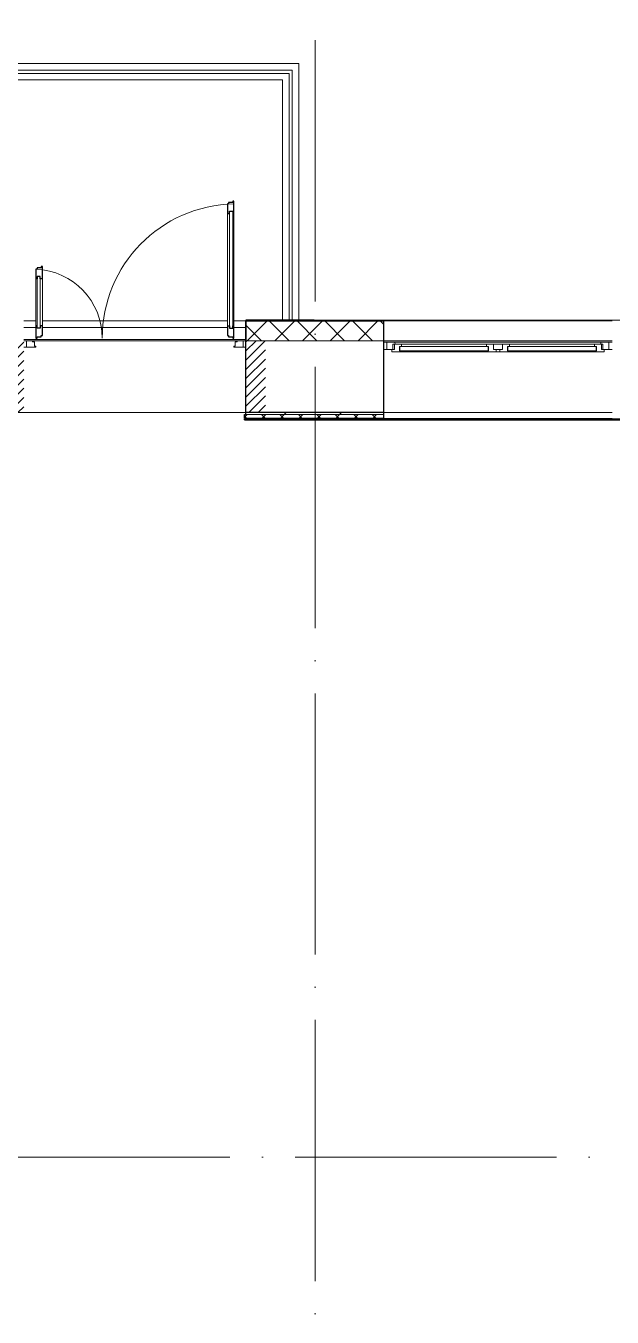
# Model space of a CAD drawing. Header units: millimetres. Extents: x -421858 to 614926, y -468665 to 141641.
# Drawn here: x 111261 to 115751, y 21437 to 31324 of the extents above; entities that cross this region are included whole.
import ezdxf

# ---------------------------------------------------------------- set-up
doc = ezdxf.new("R2010")
doc.units = ezdxf.units.MM
doc.linetypes.add('ADSK_Линия сетки', pattern=[25, 20, -2.5, 0, -2.5])
doc.linetypes.add('ADSK_Штриховая_ш2 п1_5', pattern=[4.5, 3, -1.5])
for name, color, linetype, lineweight in [('_ Окна', 7, 'Continuous', 9), ('Двери', 252, 'Continuous', 9), ('Лестницы', 252, 'Continuous', 9), ('Ограждение', 252, 'Continuous', 9), ('Окна', 252, 'Continuous', 9), ('Оси', 252, 'Continuous', 9), ('Стены внутренние', 7, 'Continuous', 18), ('Стены наружные', 7, 'Continuous', 18), ('Стены штриховка', 252, 'Continuous', 9)]:
    doc.layers.add(name, color=color, linetype=linetype, lineweight=lineweight)
doc.layers.add('Двери открывание', color=7, linetype='Continuous', lineweight=9, true_color=0xc0c0c0)

# ---------------------------------------------------------------- blocks, each defined once
blk = doc.blocks.new('2 этаж')
at = {"layer": 'Двери', "lineweight": 18, "true_color": 0x636466}
h = blk.add_hatch(dxfattribs=at)
h.set_pattern_fill('FP_2', color=251, style=0, pattern_type=2)
h.set_pattern_definition([(45, (111971.006, 28637.747), (-35.3553, 35.3553), [])])
h.paths.add_polyline_path([(113096, 28362.7), (113096, 28912.7), (112946, 28912.7), (112946, 28362.7)])
h.paths.add_polyline_path([(111096, 28362.7), (111246, 28362.7), (111246, 28912.7), (111096, 28912.7), (111096, 28385.2)])
at = {"layer": '_ Окна', "color": 251, "true_color": 0x636466}
for p, q in [((114026, 28902.7), (114001, 28902.7)), ((114026, 28844.7), (114026, 28902.7)), ((115751, 28902.7), (115726, 28902.7)), ((115726, 28902.7), (115726, 28844.7)), ((114001, 28844.7), (114026, 28844.7)), ((114124, 28868.7), (114121, 28868.7)), ((114121, 28868.7), (114121, 28836.7)), ((114121, 28836.7), (114124, 28836.7)), ((114801, 28868.7), (114124, 28868.7)), ((114124, 28868.7), (114124, 28836.7)), ((114124, 28836.7), (114124, 28868.7)), ((114124, 28836.7), (114801, 28836.7)), ((114801, 28836.7), (114801, 28868.7)), ((114801, 28868.7), (114801, 28836.7)), ((114804, 28868.7), (114801, 28868.7)), ((114801, 28836.7), (114804, 28836.7)), ((114804, 28836.7), (114804, 28868.7)), ((114951, 28868.7), (114948, 28868.7)), ((114948, 28868.7), (114948, 28836.7)), ((114948, 28836.7), (114951, 28836.7)), ((115628, 28868.7), (114951, 28868.7)), ((114951, 28868.7), (114951, 28836.7)), ((114951, 28836.7), (114951, 28868.7)), ((114951, 28836.7), (115628, 28836.7)), ((115628, 28836.7), (115628, 28868.7)), ((115628, 28868.7), (115628, 28836.7)), ((115631, 28868.7), (115628, 28868.7)), ((115628, 28836.7), (115631, 28836.7)), ((115631, 28836.7), (115631, 28868.7)), ((115726, 28844.7), (115751, 28844.7))]:
    blk.add_line(p, q, dxfattribs=at)
at = {"layer": '_ Окна', "color": 251, "lineweight": 18, "true_color": 0x636466}
for p, q in [((114085.5, 28902.7), (114026, 28902.7)), ((114026, 28902.7), (114026, 28844.7)), ((114072, 28844.7), (114072, 28885.7)), ((114072, 28885.7), (114084, 28885.7)), ((114084, 28885.7), (114084, 28844.7)), ((114134.5, 28885.7), (114084, 28885.7)), ((114090, 28885.7), (114085.5, 28902.7)), ((114139, 28868.7), (114134.5, 28885.7)), ((114790.6, 28885.7), (114786, 28868.7)), ((114841, 28885.7), (114790.6, 28885.7)), ((114841, 28844.7), (114841, 28885.7)), ((114911, 28885.7), (114911, 28844.7)), ((114961.5, 28885.7), (114911, 28885.7)), ((114966, 28868.7), (114961.5, 28885.7)), ((115617.6, 28885.7), (115613, 28868.7)), ((115668, 28885.7), (115617.6, 28885.7)), ((115666.6, 28902.7), (115662, 28885.7)), ((115726, 28902.7), (115666.6, 28902.7)), ((115668, 28844.7), (115668, 28885.7)), ((115668, 28885.7), (115680, 28885.7)), ((115680, 28885.7), (115680, 28844.7)), ((115726, 28844.7), (115726, 28902.7)), ((114026, 28844.7), (114064, 28844.7)), ((114084, 28844.7), (114064, 28844.7)), ((114064, 28844.7), (114064, 28827.7)), ((114064, 28827.7), (114120, 28827.7)), ((114120, 28827.7), (114121, 28828.7)), ((114121, 28836.7), (114121, 28868.7)), ((114121, 28868.7), (114139, 28868.7)), ((114139, 28836.7), (114121, 28836.7)), ((114121, 28828.7), (114122, 28827.7)), ((114122, 28827.7), (114136.6, 28827.7)), ((114136.6, 28827.7), (114139, 28836.7)), ((114786, 28868.7), (114804, 28868.7)), ((114804, 28836.7), (114786, 28836.7)), ((114786, 28836.7), (114788.4, 28827.7)), ((114788.4, 28827.7), (114803, 28827.7)), ((114803, 28827.7), (114804, 28828.7)), ((114804, 28868.7), (114804, 28836.7)), ((114804, 28828.7), (114805, 28827.7)), ((114805, 28827.7), (114861, 28827.7)), ((114861, 28844.7), (114841, 28844.7)), ((114861, 28827.7), (114861, 28844.7)), ((114911, 28844.7), (114891, 28844.7)), ((114891, 28844.7), (114891, 28827.7)), ((114891, 28827.7), (114947, 28827.7)), ((114947, 28827.7), (114948, 28828.7)), ((114948, 28836.7), (114948, 28868.7)), ((114948, 28868.7), (114966, 28868.7)), ((114966, 28836.7), (114948, 28836.7)), ((114948, 28828.7), (114949, 28827.7)), ((114949, 28827.7), (114963.6, 28827.7)), ((114963.6, 28827.7), (114966, 28836.7)), ((115613, 28868.7), (115631, 28868.7)), ((115631, 28836.7), (115613, 28836.7)), ((115613, 28836.7), (115615.4, 28827.7)), ((115615.4, 28827.7), (115630, 28827.7)), ((115630, 28827.7), (115631, 28828.7)), ((115631, 28868.7), (115631, 28836.7)), ((115631, 28828.7), (115632, 28827.7)), ((115632, 28827.7), (115688, 28827.7)), ((115688, 28844.7), (115668, 28844.7)), ((115688, 28827.7), (115688, 28844.7)), ((115688, 28844.7), (115726, 28844.7))]:
    blk.add_line(p, q, dxfattribs=at)
at = {"layer": 'Двери', "color": 251, "lineweight": 30, "true_color": 0x636466}
for p, q in [((112813, 29960.7), (112804, 29960.7)), ((112804, 29960.7), (112804, 29886.7)), ((112845, 29970.7), (112813, 29970.7)), ((112813, 29970.7), (112813, 29960.7)), ((112854, 29980.7), (112845, 29980.7)), ((112845, 29980.7), (112845, 29970.7)), ((112854, 29886.7), (112854, 29980.7)), ((112804, 29886.7), (112821, 29886.7)), ((112821, 29886.7), (112821, 29904.7)), ((112821, 29904.7), (112845, 29904.7)), ((112845, 29904.7), (112845, 29886.7)), ((112845, 29886.7), (112854, 29886.7)), ((111379, 29470.7), (111347, 29470.7)), ((111347, 29470.7), (111347, 29460.7)), ((111388, 29480.7), (111379, 29480.7)), ((111379, 29480.7), (111379, 29470.7)), ((111388, 29386.7), (111388, 29480.7)), ((111347, 29460.7), (111338, 29460.7)), ((111338, 29460.7), (111338, 29386.7)), ((111347, 29386.7), (111338, 29386.7)), ((111347, 29404.7), (111347, 29386.7)), ((111371, 29404.7), (111347, 29404.7)), ((111371, 29386.7), (111371, 29404.7)), ((111388, 29386.7), (111371, 29386.7)), ((111338, 29026.7), (111338, 28932.7)), ((111347, 29026.7), (111338, 29026.7)), ((111347, 29008.7), (111347, 29026.7)), ((111371, 29008.7), (111347, 29008.7)), ((111371, 29026.7), (111371, 29008.7)), ((111388, 29026.7), (111371, 29026.7)), ((111388, 28952.7), (111388, 29026.7)), ((112804, 29026.7), (112804, 28952.7)), ((112804, 29026.7), (112821, 29026.7)), ((112821, 29026.7), (112821, 29008.7)), ((112821, 29008.7), (112845, 29008.7)), ((112845, 29026.7), (112854, 29026.7)), ((112845, 29008.7), (112845, 29026.7)), ((112854, 28932.7), (112854, 29026.7)), ((111338, 28932.7), (111347, 28932.7)), ((111347, 28932.7), (111347, 28942.7)), ((111347, 28942.7), (111379, 28942.7)), ((111379, 28942.7), (111379, 28952.7)), ((111379, 28952.7), (111388, 28952.7)), ((112804, 28952.7), (112813, 28952.7)), ((112813, 28952.7), (112813, 28942.7)), ((112813, 28942.7), (112845, 28942.7)), ((112845, 28942.7), (112845, 28932.7)), ((112845, 28932.7), (112854, 28932.7))]:
    blk.add_line(p, q, dxfattribs=at)
at = {"layer": 'Двери', "color": 251, "true_color": 0x636466}
for p, q in [((112804, 29886.7), (112804, 29026.7)), ((112821, 29008.7), (112821, 29904.7)), ((112821, 29904.7), (112845, 29904.7)), ((112845, 29904.7), (112845, 29008.7)), ((112854, 29026.7), (112854, 29886.7)), ((111338, 29386.7), (111338, 29026.7)), ((111347, 29404.7), (111347, 29008.7)), ((111371, 29404.7), (111347, 29404.7)), ((111371, 29008.7), (111371, 29404.7)), ((111388, 29026.7), (111388, 29386.7)), ((111347, 29008.7), (111371, 29008.7)), ((112845, 29008.7), (112821, 29008.7)), ((111266, 28912.7), (111246, 28912.7)), ((111266, 28862.7), (111266, 28912.7)), ((111313, 28912.7), (111266, 28912.7)), ((111266, 28912.7), (111266, 28862.7)), ((111313, 28903.7), (111313, 28912.7)), ((111328, 28903.7), (111313, 28903.7)), ((111328, 28871.7), (111328, 28903.7)), ((111338, 28871.7), (111328, 28871.7)), ((111338, 28862.7), (111338, 28871.7)), ((112864, 28871.7), (112854, 28871.7)), ((112854, 28871.7), (112854, 28862.7)), ((112879, 28903.7), (112864, 28903.7)), ((112864, 28903.7), (112864, 28871.7)), ((112879, 28912.7), (112879, 28903.7)), ((112926, 28912.7), (112879, 28912.7)), ((112946, 28912.7), (112926, 28912.7)), ((112926, 28912.7), (112926, 28862.7)), ((112926, 28862.7), (112926, 28912.7)), ((112946, 28862.7), (112946, 28912.7)), ((111246, 28862.7), (111266, 28862.7)), ((111266, 28862.7), (111338, 28862.7)), ((112854, 28862.7), (112926, 28862.7)), ((112926, 28862.7), (112946, 28862.7))]:
    blk.add_line(p, q, dxfattribs=at)
at = {"layer": 'Двери', "color": 251, "linetype": 'ADSK_Штриховая_ш2 п1_5', "true_color": 0x636466}
for p, q in [((113096, 28912.7), (112946, 28912.7)), ((112946, 28912.7), (112946, 28362.7)), ((112946, 28362.7), (113096, 28362.7))]:
    blk.add_line(p, q, dxfattribs=at)
at = {"layer": 'Двери открывание', "color": 251, "true_color": 0x636466}
for centre, radius, start, end in [((112874, 28932.7), 1028, 91.11477, 180), ((111318, 28932.7), 528, 0, 87.82919)]:
    blk.add_arc(centre, radius, start, end, dxfattribs=at)
at = {"layer": 'Лестницы', "color": 251, "true_color": 0x636466}
for p, q in [((113351.3, 31034.7), (110626, 31034.7)), ((113301.3, 30984.7), (110676, 30984.7)), ((113301.3, 29069.7), (113301.3, 30984.7)), ((113351.3, 29069.7), (113351.3, 31034.7)), ((111246, 29064.7), (111338, 29064.7)), ((111246, 29014.7), (111338, 29014.7)), ((111388, 29064.7), (112804, 29064.7)), ((111388, 29014.7), (112804, 29014.7)), ((112854, 29064.7), (112946, 29064.7)), ((112854, 29014.7), (112946, 29014.7))]:
    blk.add_line(p, q, dxfattribs=at)
at = {"layer": 'Ограждение', "color": 251, "true_color": 0x636466}
for p, q in [((110701, 30959.7), (113276.3, 30959.7)), ((113276.3, 30959.7), (113276.3, 29069.7)), ((110751, 30909.7), (113226.3, 30909.7)), ((113226.3, 30909.7), (113226.3, 29069.7))]:
    blk.add_line(p, q, dxfattribs=at)
at = {"layer": 'Окна', "color": 251, "true_color": 0x636466}
for p, q in [((115666.6, 28902.7), (114085.5, 28902.7)), ((114790.6, 28885.7), (114134.5, 28885.7)), ((114841, 28885.7), (114910.8, 28885.7)), ((115617.6, 28885.7), (114961.5, 28885.7)), ((114120, 28827.7), (114122, 28827.7)), ((114136.6, 28827.7), (114788.4, 28827.7)), ((114803, 28827.7), (114805, 28827.7)), ((114861, 28844.7), (114891, 28844.7)), ((114891, 28827.7), (114861, 28827.7)), ((114947, 28827.7), (114949, 28827.7)), ((114963.6, 28827.7), (115615.4, 28827.7)), ((115630, 28827.7), (115632, 28827.7))]:
    blk.add_line(p, q, dxfattribs=at)
at = {"layer": 'Оси', "color": 251, "linetype": 'ADSK_Линия сетки', "ltscale": 100, "true_color": 0x636466}
for p, q in [((113476, 33713.4), (113476, 16058.5)), ((165326, 28362.7), (93603.7, 28362.7)), ((165326, 22662.7), (93565.9, 22662.7))]:
    blk.add_line(p, q, dxfattribs=at)
at = {"layer": 'Стены внутренние', "color": 251, "lineweight": 30, "true_color": 0x636466}
for p, q in [((112946, 28362.7), (112946, 29064.7)), ((114001, 29064.7), (112946, 29064.7)), ((114001, 28362.7), (114001, 29064.7)), ((114001, 28362.7), (112946, 28362.7))]:
    blk.add_line(p, q, dxfattribs=at)
at = {"layer": 'Стены внутренние', "color": 251, "linetype": 'Continuous', "lineweight": 9, "true_color": 0x636466}
for p, q in [((112946.5, 29056.5), (112946, 29057.4)), ((113065.7, 28912.7), (112948, 29030.4)), ((112956.1, 28912.7), (113106.1, 29062.7)), ((113086.2, 29064.7), (113085, 29062.7)), ((113277.8, 28912.7), (113127.8, 29062.7)), ((113168.3, 28912.7), (113318.3, 29062.7)), ((113489.9, 28912.7), (113339.9, 29062.7)), ((113380.4, 28912.7), (113530.4, 29062.7)), ((113529.5, 29062.7), (113528.3, 29064.7)), ((113702.1, 28912.7), (113552.1, 29062.7)), ((113592.5, 28912.7), (113742.5, 29062.7)), ((113914.2, 28912.7), (113764.2, 29062.7)), ((113804.7, 28912.7), (113954.7, 29062.7)), ((113999, 29040.1), (113976.3, 29062.7))]:
    blk.add_line(p, q, dxfattribs=at)
at = {"layer": 'Стены внутренние', "color": 251, "true_color": 0x636466}
for p, q in [((114001, 29064.7), (115751, 29064.7)), ((111246, 28922.7), (112946, 28922.7)), ((111313, 28912.7), (112879, 28912.7)), ((112946, 28912.7), (115750, 28912.7)), ((112946, 28362.7), (111246, 28362.7)), ((115751, 28362.7), (114001, 28362.7))]:
    blk.add_line(p, q, dxfattribs=at)
at = {"layer": 'Стены наружные', "color": 251, "lineweight": 30, "true_color": 0x636466}
for p, q in [((113471, 29069.7), (112946, 29069.7)), ((112946, 29069.7), (112946, 29064.7)), ((113471, 29069.7), (113471, 29064.7)), ((112946, 29064.7), (113471, 29064.7)), ((112936, 28347.7), (112946, 28347.7)), ((112936, 28317.7), (112936, 28347.7)), ((114001, 28317.7), (112936, 28317.7)), ((130071, 28312.7), (112936, 28312.7)), ((112936, 28307.7), (112936, 28312.7)), ((112936, 28307.7), (130071, 28307.7)), ((112946, 28347.7), (112946, 28362.7)), ((114001, 28317.7), (114001, 28362.7))]:
    blk.add_line(p, q, dxfattribs=at)
at = {"layer": 'Стены наружные', "color": 251, "linetype": 'Continuous', "lineweight": 9, "true_color": 0x636466}
for p, q in [((113089.1, 29069.7), (113086.2, 29064.7)), ((112936, 28326.9), (112956.8, 28347.7)), ((112953.6, 28317.7), (112936, 28335.3)), ((113095, 28317.7), (113065, 28347.7)), ((113068.3, 28317.7), (113098.3, 28347.7)), ((113236.4, 28317.7), (113206.4, 28347.7)), ((113209.7, 28317.7), (113239.7, 28347.7)), ((113239.7, 28347.7), (113254.7, 28362.7)), ((113377.8, 28317.7), (113347.8, 28347.7)), ((113351.1, 28317.7), (113381.1, 28347.7)), ((113519.3, 28317.7), (113489.3, 28347.7)), ((113492.5, 28317.7), (113522.5, 28347.7)), ((113660.7, 28317.7), (113630.7, 28347.7)), ((113633.9, 28317.7), (113663.9, 28347.7)), ((113663.9, 28347.7), (113678.9, 28362.7)), ((113802.1, 28317.7), (113772.1, 28347.7)), ((113775.4, 28317.7), (113805.4, 28347.7)), ((113943.5, 28317.7), (113913.5, 28347.7)), ((113916.8, 28317.7), (113946.8, 28347.7))]:
    blk.add_line(p, q, dxfattribs=at)
at = {"layer": 'Стены наружные', "color": 251, "true_color": 0x636466}
for p, q in [((113476, 29069.7), (119071, 29069.7)), ((113476, 29064.7), (113476, 29069.7)), ((114001, 29069.7), (114001, 29064.7)), ((115751, 29064.7), (114001, 29064.7)), ((115751, 28317.7), (114001, 28317.7))]:
    blk.add_line(p, q, dxfattribs=at)
at = {"layer": 'Стены штриховка', "color": 251, "true_color": 0x636466}
for p, q in [((112948, 28912.7), (112948, 29062.7)), ((112948, 29062.7), (113999, 29062.7)), ((113999, 29062.7), (113999, 28988.7)), ((113999, 28988.7), (114001, 28988.7)), ((112946, 28347.7), (114001, 28347.7))]:
    blk.add_line(p, q, dxfattribs=at)

msp = doc.modelspace()

# ---------------------------------------------------------------- block references
msp.add_blockref('2 этаж', (0, 0))

doc.saveas('drawing.dxf')
